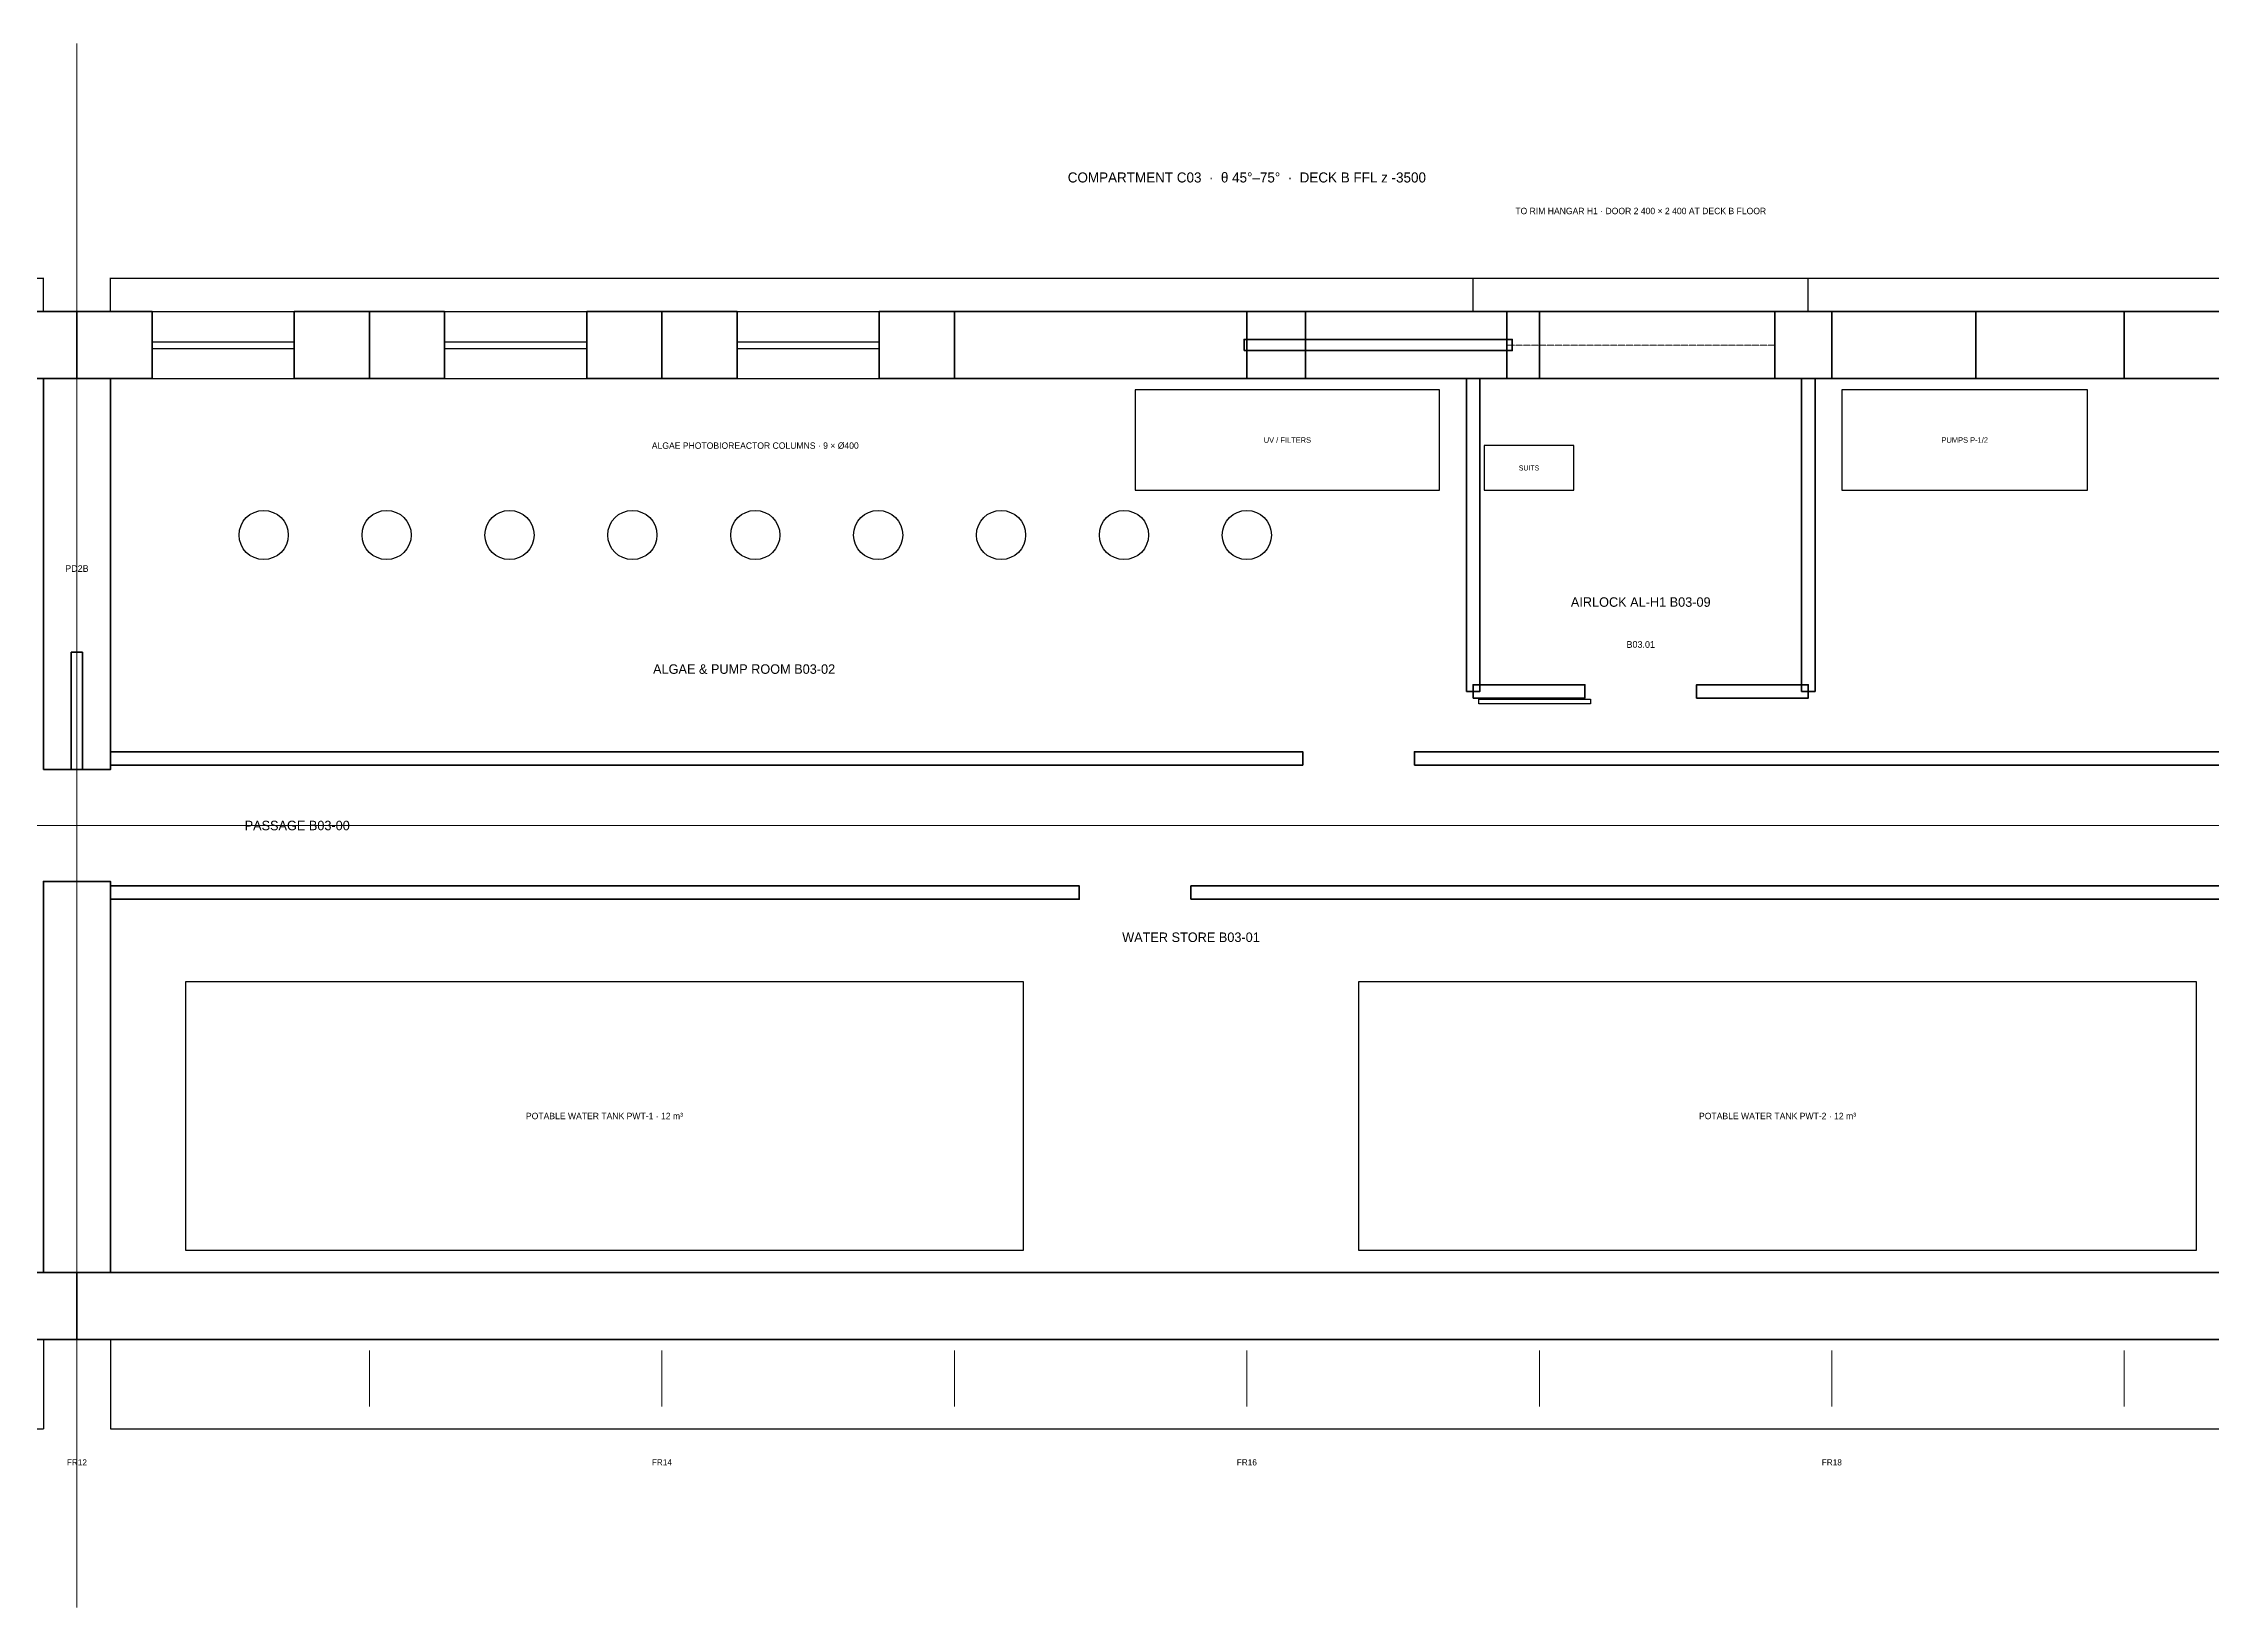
# Model space of a CAD drawing. Header units: millimetres. Extents: x 0 to 254927, y -7000 to 7000.
# Drawn here: x 43388 to 62804, y -7000 to 7000 of the extents above; entities that cross this region are included whole.
import ezdxf
from ezdxf.enums import TextEntityAlignment as Align

# ---------------------------------------------------------------- set-up
doc = ezdxf.new("R2010")
doc.units = ezdxf.units.MM
doc.linetypes.add('CENTER', pattern=[5.08, 3.175, -0.635, 0.635, -0.635])
doc.linetypes.add('DASHED', pattern=[1.524, 1.27, -0.254])
for name, color, linetype, lineweight in [('A-ANNO-DIMS', 2, 'CONTINUOUS', 18), ('A-ANNO-NOTE', 7, 'CONTINUOUS', 18), ('A-ANNO-TEXT', 7, 'CONTINUOUS', 25), ('A-CNTR', 9, 'CENTER', 13), ('A-DOOR', 3, 'CONTINUOUS', 25), ('A-DOOR-PRES', 1, 'CONTINUOUS', 35), ('A-EQPM', 30, 'CONTINUOUS', 25), ('A-GLAZ', 5, 'CONTINUOUS', 25), ('A-GRID', 9, 'CENTER', 18), ('A-HIDN', 8, 'DASHED', 18), ('A-WALL', 7, 'CONTINUOUS', 35), ('A-WALL-BHD', 7, 'CONTINUOUS', 50), ('A-WALL-PRHU', 7, 'CONTINUOUS', 70)]:
    doc.layers.add(name, color=color, linetype=linetype, lineweight=lineweight)
doc.styles.add('OpenSansCondensed-Light', font='OpenSansCondensed-Light.ttf')
doc.dimstyles.new('EZDXF', dxfattribs={"dimtxt": 0.25, "dimasz": 0.175, "dimexe": 0.375, "dimexo": 0.125, "dimgap": 0.1, "dimtad": 1, "dimlfac": 100, "dimzin": 12, "dimdsep": 46, "dimtxsty": 'OpenSansCondensed-Light', "dimblk": 'ARCHTICK', "dimcen": 2.5, "dimazin": 3, "dimtfac": 0.5, "dimtmove": 2, "dimatfit": 3})

# ---------------------------------------------------------------- blocks, each defined once
blk = doc.blocks.new('_ARCHTICK')
at = {"color": 0, "linetype": 'BYBLOCK', "const_width": 0.15}
blk.add_lwpolyline([(-0.5, -0.5), (0.5, 0.5)], dxfattribs=at)

msp = doc.modelspace()

# ---------------------------------------------------------------- linework, layer by layer
at = {"layer": 'A-ANNO-DIMS'}
for p, q in [((43687.90205, -4700), (43687.90205, -5200)), ((43687.90205, -4700), (43687.90205, -5200)), ((46305.89593, -4700), (46305.89593, -5200)), ((48923.8898, -4700), (48923.8898, -5200)), ((51541.88368, -4700), (51541.88368, -5200)), ((54159.87756, -4700), (54159.87756, -5200)), ((56777.87144, -4700), (56777.87144, -5200)), ((59395.86532, -4700), (59395.86532, -5200)), ((62013.85919, -4700), (62013.85919, -5200))]:
    msp.add_line(p, q, dxfattribs=at)
at = {"layer": 'A-CNTR'}
msp.add_line((0, 0), (254927.41229, 0), dxfattribs=at)
at = {"layer": 'A-DOOR'}
for p, q in [((57185.44265, 1140), (57185.44265, 1260)), ((58185.44265, 1140), (58185.44265, 1260))]:
    msp.add_line(p, q, dxfattribs=at)
msp.add_lwpolyline([(56235.44265, 1130), (57235.44265, 1130), (57235.44265, 1090), (56235.44265, 1090)], close=True, dxfattribs=at)
at = {"layer": 'A-DOOR-PRES'}
for p, q in [((56485.44265, 4000), (56485.44265, 4600)), ((58885.44265, 4000), (58885.44265, 4600)), ((43387.90205, 500), (43987.90205, 500)), ((43387.90205, -500), (43987.90205, -500))]:
    msp.add_line(p, q, dxfattribs=at)
for points in [[(54135.44265, 4250), (56535.44265, 4250), (56535.44265, 4350), (54135.44265, 4350)], [(43637.90205, 500), (43737.90205, 500), (43737.90205, 1550), (43637.90205, 1550)]]:
    msp.add_lwpolyline(points, close=True, dxfattribs=at)
at = {"layer": 'A-EQPM'}
for points in [[(53159.87756, 3000), (55885.44265, 3000), (55885.44265, 3900), (53159.87756, 3900)], [(59485.44265, 3000), (61685.44265, 3000), (61685.44265, 3900), (59485.44265, 3900)], [(56285.44265, 3000), (57085.44265, 3000), (57085.44265, 3400), (56285.44265, 3400)], [(44659.87756, -3800), (52159.87756, -3800), (52159.87756, -1400), (44659.87756, -1400)], [(55159.87756, -3800), (62659.87756, -3800), (62659.87756, -1400), (55159.87756, -1400)]]:
    msp.add_lwpolyline(points, close=True, dxfattribs=at)
for centre in [(45359.87756, 2600), (46459.87756, 2600), (47559.87756, 2600), (48659.87756, 2600), (49759.87756, 2600), (50859.87756, 2600), (51959.87756, 2600), (53059.87756, 2600), (54159.87756, 2600)]:
    msp.add_circle(centre, 220, dxfattribs=at)
at = {"layer": 'A-GLAZ'}
for p, q in [((44360.53535, 4600), (45633.26262, 4600)), ((46978.52923, 4600), (48251.2565, 4600)), ((49596.52311, 4600), (50869.25038, 4600)), ((44360.53535, 4330), (45633.26262, 4330)), ((46978.52923, 4330), (48251.2565, 4330)), ((49596.52311, 4330), (50869.25038, 4330)), ((44360.53535, 4270), (45633.26262, 4270)), ((46978.52923, 4270), (48251.2565, 4270)), ((49596.52311, 4270), (50869.25038, 4270)), ((44360.53535, 4000), (45633.26262, 4000)), ((46978.52923, 4000), (48251.2565, 4000)), ((49596.52311, 4000), (50869.25038, 4000))]:
    msp.add_line(p, q, dxfattribs=at)
at = {"layer": 'A-GRID'}
msp.add_line((43687.90205, -7000), (43687.90205, 7000), dxfattribs=at)
msp.add_line((43687.90205, -7000), (43687.90205, 7000), dxfattribs=at)
at = {"layer": 'A-HIDN'}
for p, q in [((56485.44265, 4300), (58885.44265, 4300)), ((43687.90205, -500), (43687.90205, 500))]:
    msp.add_line(p, q, dxfattribs=at)
at = {"layer": 'A-WALL'}
for points in [[(56125.44265, 1200), (56245.44265, 1200), (56245.44265, 4000), (56125.44265, 4000)], [(59125.44265, 1200), (59245.44265, 1200), (59245.44265, 4000), (59125.44265, 4000)], [(56185.44265, 1140), (57185.44265, 1140), (57185.44265, 1260), (56185.44265, 1260)], [(58185.44265, 1140), (59185.44265, 1140), (59185.44265, 1260), (58185.44265, 1260)], [(43987.90205, 540), (54659.87756, 540), (54659.87756, 660), (43987.90205, 660)], [(55659.87756, 540), (64331.85307, 540), (64331.85307, 660), (55659.87756, 660)], [(43987.90205, -660), (52659.87756, -660), (52659.87756, -540), (43987.90205, -540)], [(53659.87756, -660), (64331.85307, -660), (64331.85307, -540), (53659.87756, -540)]]:
    msp.add_lwpolyline(points, close=True, dxfattribs=at)
at = {"layer": 'A-WALL-BHD'}
for points in [[(43387.90205, 500), (43987.90205, 500), (43987.90205, 4000), (43387.90205, 4000)], [(43387.90205, -4000), (43987.90205, -4000), (43987.90205, -500), (43387.90205, -500)]]:
    msp.add_lwpolyline(points, close=True, dxfattribs=at)
at = {"layer": 'A-WALL-PRHU'}
for points in [[(43015.26875, 4000), (43687.90205, 4000), (43687.90205, 4600), (43015.26875, 4600)], [(43687.90205, 4000), (44360.53535, 4000), (44360.53535, 4600), (43687.90205, 4600)], [(45633.26262, 4000), (46305.89593, 4000), (46305.89593, 4600), (45633.26262, 4600)], [(46305.89593, 4000), (46978.52923, 4000), (46978.52923, 4600), (46305.89593, 4600)], [(48251.2565, 4000), (48923.8898, 4000), (48923.8898, 4600), (48251.2565, 4600)], [(48923.8898, 4000), (49596.52311, 4000), (49596.52311, 4600), (48923.8898, 4600)], [(50869.25038, 4000), (51541.88368, 4000), (51541.88368, 4600), (50869.25038, 4600)], [(51541.88368, 4000), (54159.87756, 4000), (54159.87756, 4600), (51541.88368, 4600)], [(54159.87756, 4000), (56777.87144, 4000), (56777.87144, 4600), (54159.87756, 4600)], [(54685.44265, 4000), (56485.44265, 4000), (56485.44265, 4600), (54685.44265, 4600)], [(56777.87144, 4000), (59395.86532, 4000), (59395.86532, 4600), (56777.87144, 4600)], [(58885.44265, 4000), (60685.44265, 4000), (60685.44265, 4600), (58885.44265, 4600)], [(59395.86532, 4000), (62013.85919, 4000), (62013.85919, 4600), (59395.86532, 4600)], [(62013.85919, 4000), (64631.85307, 4000), (64631.85307, 4600), (62013.85919, 4600)], [(22743.95102, -4600), (43687.90205, -4600), (43687.90205, -4000), (22743.95102, -4000)], [(43687.90205, -4600), (64631.85307, -4600), (64631.85307, -4000), (43687.90205, -4000)]]:
    msp.add_lwpolyline(points, close=True, dxfattribs=at)

# ---------------------------------------------------------------- texts
at = {"layer": 'A-ANNO-NOTE'}
for s, height, p in [('TO RIM HANGAR H1 · DOOR 2 400 × 2 400 AT DECK B FLOOR', 57.5, (57685.44265, 5500)), ('ALGAE PHOTOBIOREACTOR COLUMNS · 9 × Ø400', 57.5, (49759.87756, 3400)), ('UV / FILTERS', 50, (54522.6601, 3450)), ('PUMPS P-1/2', 50, (60585.44265, 3450)), ('SUITS', 45, (56685.44265, 3200)), ('POTABLE WATER TANK PWT-1 · 12 m³', 57.5, (48409.87756, -2600)), ('POTABLE WATER TANK PWT-2 · 12 m³', 57.5, (58909.87756, -2600)), ('FR12', 55, (43687.90205, -5700)), ('FR12', 55, (43687.90205, -5700)), ('FR14', 55, (48923.8898, -5700)), ('FR16', 55, (54159.87756, -5700)), ('FR18', 55, (59395.86532, -5700))]:
    msp.add_text(s, height=height, dxfattribs=at).set_placement(p, align=Align.MIDDLE_CENTER)
at = {"layer": 'A-ANNO-TEXT'}
for s, height, p in [('COMPARTMENT C03  ·  θ 45°–75°  ·  DECK B FFL z -3500', 90, (54159.87756, 5800)), ('PD2B', 60, (43687.90205, 2300)), ('AIRLOCK AL-H1 B03-09', 85, (57685.44265, 2000)), ('B03.01', 60, (57685.44265, 1620)), ('ALGAE & PUMP ROOM B03-02', 85, (49659.87756, 1400)), ('PASSAGE B03-00', 85, (45659.87756, 0)), ('WATER STORE B03-01', 85, (53659.87756, -1000))]:
    msp.add_text(s, height=height, dxfattribs=at).set_placement(p, align=Align.MIDDLE_CENTER)

# ---------------------------------------------------------------- dimensions: what is measured, and where the dimension line sits
at = {"layer": 'A-ANNO-DIMS'}
for base, p1, p2 in [((34216, 4900), (34216, 4600), (43387.9020478639, 4600)), ((43987.9020478639, 4900), (43987.9020478639, 4600), (56185, 4600)), ((56185, 4900), (56185, 4600), (59185, 4600)), ((59185, 4900), (59185, 4600), (64331.85307, 4600)), ((33216, -5400), (33216, -4600), (43387.9020478639, -4600)), ((43987.90205, -5400), (43987.90205, -4600), (64331.85307, -4600))]:
    msp.add_linear_dim(base=base, p1=p1, p2=p2, dimstyle='EZDXF', dxfattribs=at).render()

doc.saveas('drawing.dxf')
